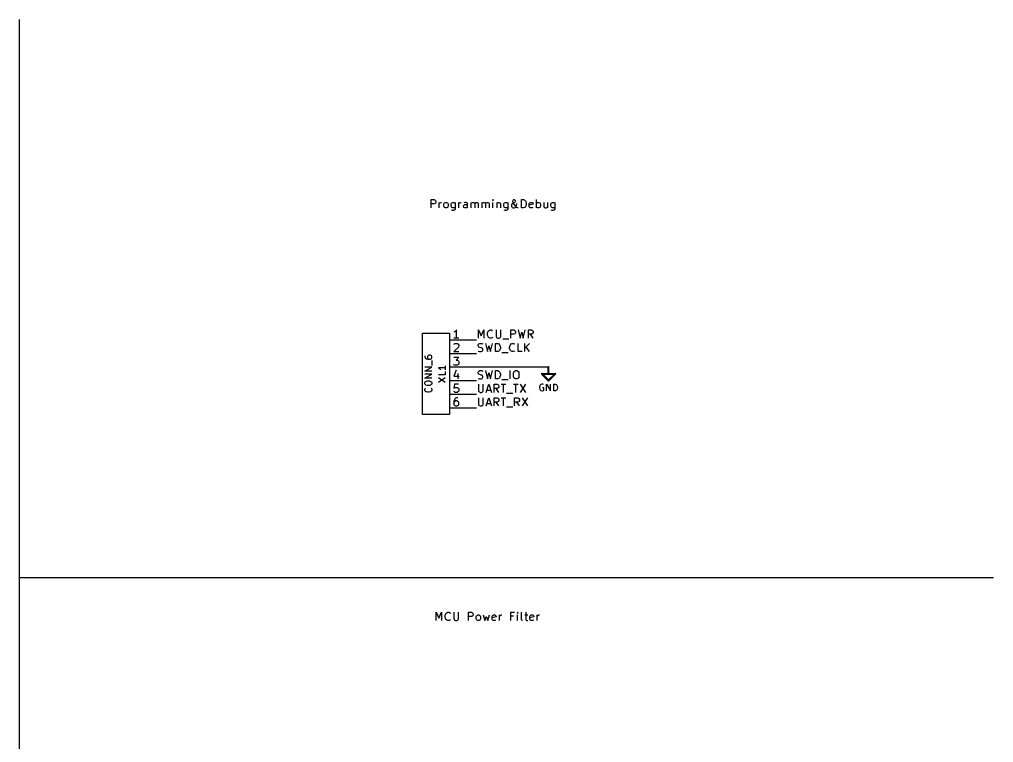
# Model space of a CAD drawing. Extents: x 12 to 829, y -582 to -12.
# Drawn here: x 646.7 to 829.1, y -147.2 to -11.9 of the extents above; entities that cross this region are included whole.
import ezdxf

# ---------------------------------------------------------------- set-up
doc = ezdxf.new("R2010")
doc.units = 0
doc.header["$MEASUREMENT"] = 0
doc.layers.add('BLACK', color=7, linetype='CONTINUOUS')

msp = doc.modelspace()

# ---------------------------------------------------------------- linework, layer by layer
at = {"layer": 'Black'}
for p, q in [((646.684, -226.06), (646.684, -11.938)), ((723.748, -47.1678), (723.748, -45.6438)), ((723.748, -45.6438), (724.332, -45.6438)), ((724.332, -46.4566), (723.748, -46.4566)), ((724.332, -45.6438), (724.484, -45.72)), ((724.484, -46.3804), (724.332, -46.4566)), ((724.484, -45.72), (724.56, -45.7962)), ((724.56, -46.3042), (724.484, -46.3804)), ((724.56, -45.7962), (724.637, -45.9486)), ((724.637, -46.1518), (724.56, -46.3042)), ((724.637, -45.9486), (724.637, -46.1518)), ((725.272, -47.1678), (725.272, -46.1518)), ((725.272, -46.4566), (725.348, -46.3042)), ((725.348, -46.3042), (725.424, -46.228)), ((725.424, -46.228), (725.576, -46.1518)), ((725.576, -46.1518), (725.703, -46.1518)), ((726.135, -46.4566), (726.211, -46.3042)), ((726.135, -46.8884), (726.135, -46.4566)), ((726.211, -47.0154), (726.135, -46.8884)), ((726.211, -46.3042), (726.288, -46.228)), ((726.288, -47.0916), (726.211, -47.0154)), ((726.288, -46.228), (726.44, -46.1518)), ((726.44, -47.1678), (726.288, -47.0916)), ((726.44, -46.1518), (726.643, -46.1518)), ((726.643, -47.1678), (726.44, -47.1678)), ((726.643, -46.1518), (726.796, -46.228)), ((726.796, -47.0916), (726.643, -47.1678)), ((726.796, -46.228), (726.872, -46.3042)), ((726.872, -47.0154), (726.796, -47.0916)), ((726.872, -46.3042), (726.948, -46.4566)), ((726.948, -46.8884), (726.872, -47.0154)), ((726.948, -46.4566), (726.948, -46.8884)), ((727.507, -46.4566), (727.583, -46.3042)), ((727.507, -46.8884), (727.507, -46.4566)), ((727.583, -47.0154), (727.507, -46.8884)), ((727.583, -46.3042), (727.659, -46.228)), ((727.659, -47.0916), (727.583, -47.0154)), ((727.659, -46.228), (727.812, -46.1518)), ((727.812, -47.1678), (727.659, -47.0916)), ((727.812, -46.1518), (728.091, -46.1518)), ((728.091, -47.1678), (727.812, -47.1678)), ((728.091, -46.1518), (728.243, -46.228)), ((728.243, -47.0916), (728.091, -47.1678)), ((728.243, -47.3964), (728.167, -47.5234)), ((728.243, -46.1518), (728.243, -47.3964)), ((728.955, -47.1678), (728.955, -46.1518)), ((728.955, -46.4566), (729.031, -46.3042)), ((729.031, -46.3042), (729.107, -46.228)), ((729.107, -46.228), (729.259, -46.1518)), ((729.259, -46.1518), (729.386, -46.1518)), ((729.818, -46.8122), (729.894, -46.6598)), ((729.818, -46.9646), (729.818, -46.8122)), ((729.894, -47.0916), (729.818, -46.9646)), ((730.047, -46.1518), (729.894, -46.228)), ((729.894, -46.6598), (730.047, -46.5836)), ((730.047, -47.1678), (729.894, -47.0916)), ((730.326, -46.1518), (730.047, -46.1518)), ((730.047, -46.5836), (730.402, -46.5836)), ((730.402, -47.1678), (730.047, -47.1678)), ((730.479, -46.228), (730.326, -46.1518)), ((730.402, -46.5836), (730.555, -46.5074)), ((730.555, -47.0916), (730.402, -47.1678)), ((730.555, -46.3804), (730.479, -46.228)), ((730.555, -47.1678), (730.555, -46.3804)), ((731.266, -47.1678), (731.266, -46.1518)), ((731.266, -46.3042), (731.342, -46.228)), ((731.342, -46.228), (731.495, -46.1518)), ((731.495, -46.1518), (731.698, -46.1518)), ((731.698, -46.1518), (731.85, -46.228)), ((731.85, -46.228), (731.926, -46.3804)), ((731.926, -46.3804), (732.003, -46.228)), ((731.926, -46.3804), (731.926, -47.1678)), ((732.003, -46.228), (732.155, -46.1518)), ((732.155, -46.1518), (732.358, -46.1518)), ((732.358, -46.1518), (732.511, -46.228)), ((732.511, -46.228), (732.587, -46.3804)), ((732.587, -46.3804), (732.587, -47.1678)), ((733.298, -47.1678), (733.298, -46.1518)), ((733.298, -46.3042), (733.374, -46.228)), ((733.374, -46.228), (733.527, -46.1518)), ((733.527, -46.1518), (733.73, -46.1518)), ((733.73, -46.1518), (733.882, -46.228)), ((733.882, -46.228), (733.958, -46.3804)), ((733.958, -46.3804), (734.035, -46.228)), ((733.958, -46.3804), (733.958, -47.1678)), ((734.035, -46.228), (734.187, -46.1518)), ((734.187, -46.1518), (734.39, -46.1518)), ((734.39, -46.1518), (734.543, -46.228)), ((734.543, -46.228), (734.619, -46.3804)), ((734.619, -46.3804), (734.619, -47.1678)), ((735.33, -45.6438), (735.254, -45.72)), ((735.254, -45.72), (735.33, -45.7962)), ((735.406, -45.72), (735.33, -45.6438)), ((735.33, -45.6438), (735.33, -45.7962)), ((735.33, -45.7962), (735.406, -45.72)), ((735.33, -47.1678), (735.33, -46.1518)), ((736.067, -46.1518), (736.067, -47.1678)), ((736.067, -46.3042), (736.143, -46.228)), ((736.143, -46.228), (736.295, -46.1518)), ((736.295, -46.1518), (736.498, -46.1518)), ((736.498, -46.1518), (736.651, -46.228)), ((736.651, -46.228), (736.727, -46.3804)), ((736.727, -46.3804), (736.727, -47.1678)), ((737.362, -46.4566), (737.438, -46.3042)), ((737.362, -46.8884), (737.362, -46.4566)), ((737.438, -47.0154), (737.362, -46.8884)), ((737.438, -46.3042), (737.514, -46.228)), ((737.514, -47.0916), (737.438, -47.0154)), ((737.514, -46.228), (737.667, -46.1518)), ((737.667, -47.1678), (737.514, -47.0916)), ((737.667, -46.1518), (737.946, -46.1518)), ((737.946, -47.1678), (737.667, -47.1678)), ((737.946, -46.1518), (738.099, -46.228)), ((738.099, -47.0916), (737.946, -47.1678)), ((738.099, -47.3964), (738.022, -47.5234)), ((738.099, -46.1518), (738.099, -47.3964)), ((738.886, -46.5074), (738.81, -46.6598)), ((738.81, -46.6598), (738.81, -46.8884)), ((738.81, -46.8884), (738.886, -47.0154)), ((738.962, -46.4566), (738.886, -46.5074)), ((738.886, -47.0154), (738.962, -47.0916)), ((739.394, -46.1518), (738.962, -46.4566)), ((738.962, -47.0916), (739.115, -47.1678)), ((739.038, -45.8724), (739.115, -45.72)), ((739.038, -45.9994), (739.038, -45.8724)), ((739.115, -46.228), (739.038, -45.9994)), ((739.115, -45.72), (739.242, -45.6438)), ((739.242, -46.4566), (739.115, -46.228)), ((739.115, -47.1678), (739.318, -47.1678)), ((739.242, -45.6438), (739.318, -45.6438)), ((739.623, -46.8884), (739.242, -46.4566)), ((739.318, -45.6438), (739.47, -45.72)), ((739.318, -47.1678), (739.47, -47.0916)), ((739.47, -46.0756), (739.394, -46.1518)), ((739.47, -45.72), (739.546, -45.8724)), ((739.546, -45.9486), (739.47, -46.0756)), ((739.47, -47.0916), (739.546, -47.0154)), ((739.546, -45.8724), (739.546, -45.9486)), ((739.546, -47.0154), (739.75, -46.736)), ((739.826, -47.0916), (739.623, -46.8884)), ((739.75, -46.736), (739.826, -46.5074)), ((739.826, -46.5074), (739.826, -46.3804)), ((739.978, -47.1678), (739.826, -47.0916)), ((740.054, -47.1678), (739.978, -47.1678)), ((740.689, -47.1678), (740.689, -45.6438)), ((740.689, -45.6438), (741.07, -45.6438)), ((741.07, -47.1678), (740.689, -47.1678)), ((741.07, -45.6438), (741.274, -45.72)), ((741.274, -47.0916), (741.07, -47.1678)), ((741.274, -45.72), (741.426, -45.8724)), ((741.426, -46.9646), (741.274, -47.0916)), ((741.426, -45.8724), (741.502, -45.9994)), ((741.502, -46.8122), (741.426, -46.9646)), ((741.502, -45.9994), (741.578, -46.3042)), ((741.578, -46.5074), (741.502, -46.8122)), ((741.578, -46.3042), (741.578, -46.5074)), ((742.137, -46.3804), (742.213, -46.228)), ((742.137, -46.9646), (742.137, -46.3804)), ((742.874, -46.5074), (742.137, -46.6598)), ((742.213, -47.0916), (742.137, -46.9646)), ((742.213, -46.228), (742.366, -46.1518)), ((742.366, -47.1678), (742.213, -47.0916)), ((742.366, -46.1518), (742.645, -46.1518)), ((742.645, -47.1678), (742.366, -47.1678)), ((742.645, -46.1518), (742.798, -46.228)), ((742.798, -47.0916), (742.645, -47.1678)), ((742.798, -46.228), (742.874, -46.3804)), ((742.874, -46.3804), (742.874, -46.5074)), ((743.509, -47.1678), (743.509, -45.6438)), ((743.509, -46.228), (743.661, -46.1518)), ((743.661, -47.1678), (743.509, -47.0916)), ((743.661, -46.1518), (743.941, -46.1518)), ((743.941, -47.1678), (743.661, -47.1678)), ((743.941, -46.1518), (744.093, -46.228)), ((744.093, -47.0916), (743.941, -47.1678)), ((744.093, -46.228), (744.169, -46.3042)), ((744.169, -47.0154), (744.093, -47.0916)), ((744.169, -46.3042), (744.245, -46.4566)), ((744.245, -46.8884), (744.169, -47.0154)), ((744.245, -46.4566), (744.245, -46.8884)), ((744.88, -46.1518), (744.88, -46.9646)), ((744.88, -46.9646), (744.957, -47.0916)), ((744.957, -47.0916), (745.109, -47.1678)), ((745.109, -47.1678), (745.312, -47.1678)), ((745.312, -47.1678), (745.465, -47.0916)), ((745.465, -47.0916), (745.541, -47.0154)), ((745.541, -46.1518), (745.541, -47.1678)), ((746.176, -46.4566), (746.252, -46.3042)), ((746.176, -46.8884), (746.176, -46.4566)), ((746.252, -47.0154), (746.176, -46.8884)), ((746.252, -46.3042), (746.328, -46.228)), ((746.328, -47.0916), (746.252, -47.0154)), ((746.328, -46.228), (746.481, -46.1518)), ((746.481, -47.1678), (746.328, -47.0916)), ((746.481, -46.1518), (746.76, -46.1518)), ((746.76, -47.1678), (746.481, -47.1678)), ((746.76, -46.1518), (746.912, -46.228)), ((746.912, -47.0916), (746.76, -47.1678)), ((746.912, -47.3964), (746.836, -47.5234)), ((746.912, -46.1518), (746.912, -47.3964)), ((727.735, -47.6758), (727.583, -47.5996)), ((727.964, -47.6758), (727.735, -47.6758)), ((728.091, -47.5996), (727.964, -47.6758)), ((728.167, -47.5234), (728.091, -47.5996)), ((737.591, -47.6758), (737.438, -47.5996)), ((737.819, -47.6758), (737.591, -47.6758)), ((737.946, -47.5996), (737.819, -47.6758)), ((738.022, -47.5234), (737.946, -47.5996)), ((746.404, -47.6758), (746.252, -47.5996)), ((746.633, -47.6758), (746.404, -47.6758)), ((746.76, -47.5996), (746.633, -47.6758)), ((746.836, -47.5234), (746.76, -47.5996)), ((722.122, -85.852), (722.122, -70.612)), ((722.122, -70.612), (727.202, -70.612)), ((727.202, -70.612), (727.202, -85.852)), ((728.193, -70.3834), (728.04, -70.4596)), ((728.345, -70.2564), (728.193, -70.3834)), ((728.497, -70.0278), (728.345, -70.2564)), ((728.497, -71.5518), (728.497, -70.0278)), ((732.638, -71.5518), (732.638, -70.0278)), ((732.638, -70.0278), (733.146, -71.12)), ((733.146, -71.12), (733.654, -70.0278)), ((733.654, -70.0278), (733.654, -71.5518)), ((734.314, -70.6882), (734.39, -70.3834)), ((734.314, -70.8914), (734.314, -70.6882)), ((734.39, -71.1962), (734.314, -70.8914)), ((734.39, -70.3834), (734.466, -70.2564)), ((734.466, -70.2564), (734.619, -70.104)), ((734.619, -70.104), (734.822, -70.0278)), ((734.822, -70.0278), (734.974, -70.0278)), ((734.974, -70.0278), (735.203, -70.104)), ((735.203, -70.104), (735.279, -70.1802)), ((735.914, -70.0278), (735.914, -71.2724)), ((736.803, -71.2724), (736.803, -70.0278)), ((738.683, -71.5518), (738.683, -70.0278)), ((738.683, -70.0278), (739.267, -70.0278)), ((739.267, -70.8406), (738.683, -70.8406)), ((739.267, -70.0278), (739.419, -70.104)), ((739.419, -70.7644), (739.267, -70.8406)), ((739.419, -70.104), (739.496, -70.1802)), ((739.496, -70.6882), (739.419, -70.7644)), ((739.496, -70.1802), (739.572, -70.3326)), ((739.572, -70.5358), (739.496, -70.6882)), ((739.572, -70.3326), (739.572, -70.5358)), ((740.08, -70.0278), (740.435, -71.5518)), ((740.435, -71.5518), (740.715, -70.4596)), ((740.715, -70.4596), (741.02, -71.5518)), ((741.02, -71.5518), (741.375, -70.0278)), ((741.959, -71.5518), (741.959, -70.0278)), ((741.959, -70.0278), (742.544, -70.0278)), ((742.544, -70.8406), (741.959, -70.8406)), ((742.848, -71.5518), (742.34, -70.8406)), ((742.544, -70.0278), (742.696, -70.104)), ((742.696, -70.7644), (742.544, -70.8406)), ((742.696, -70.104), (742.772, -70.1802)), ((742.772, -70.6882), (742.696, -70.7644)), ((742.772, -70.1802), (742.848, -70.3326)), ((742.848, -70.5358), (742.772, -70.6882)), ((742.848, -70.3326), (742.848, -70.5358)), ((727.202, -71.882), (729.742, -71.882)), ((728.929, -71.5518), (728.04, -71.5518)), ((728.04, -72.7202), (728.116, -72.644)), ((728.116, -72.644), (728.269, -72.5678)), ((728.269, -72.5678), (728.624, -72.5678)), ((728.624, -72.5678), (728.777, -72.644)), ((728.777, -72.644), (728.853, -72.7202)), ((728.853, -72.7202), (728.929, -72.8726)), ((728.929, -72.8726), (728.929, -72.9996)), ((729.742, -71.882), (732.282, -71.882)), ((732.561, -72.8726), (732.638, -72.7202)), ((732.561, -72.9996), (732.561, -72.8726)), ((732.638, -72.7202), (732.714, -72.644)), ((732.714, -72.644), (732.866, -72.5678)), ((732.866, -72.5678), (733.222, -72.5678)), ((733.222, -72.5678), (733.45, -72.644)), ((733.958, -72.5678), (734.314, -74.0918)), ((734.466, -71.3486), (734.39, -71.1962)), ((734.619, -71.4756), (734.466, -71.3486)), ((734.822, -71.5518), (734.619, -71.4756)), ((734.974, -71.5518), (734.822, -71.5518)), ((734.898, -74.0918), (735.254, -72.5678)), ((735.203, -71.4756), (734.974, -71.5518)), ((735.279, -71.3994), (735.203, -71.4756)), ((735.838, -74.0918), (735.838, -72.5678)), ((735.838, -72.5678), (736.219, -72.5678)), ((735.914, -71.2724), (735.99, -71.3994)), ((735.99, -71.3994), (736.067, -71.4756)), ((736.067, -71.4756), (736.219, -71.5518)), ((736.219, -71.5518), (736.498, -71.5518)), ((736.219, -72.5678), (736.422, -72.644)), ((736.422, -72.644), (736.575, -72.7964)), ((736.498, -71.5518), (736.651, -71.4756)), ((736.575, -72.7964), (736.651, -72.9234)), ((736.651, -71.4756), (736.727, -71.3994)), ((736.651, -72.9234), (736.727, -73.2282)), ((736.727, -71.3994), (736.803, -71.2724)), ((737.159, -71.7042), (738.327, -71.7042)), ((738.454, -73.2282), (738.53, -72.9234)), ((738.53, -72.9234), (738.607, -72.7964)), ((738.607, -72.7964), (738.759, -72.644)), ((738.759, -72.644), (738.962, -72.5678)), ((738.962, -72.5678), (739.115, -72.5678)), ((739.115, -72.5678), (739.343, -72.644)), ((739.343, -72.644), (739.419, -72.7202)), ((740.054, -74.0918), (740.054, -72.5678)), ((741.299, -74.0918), (741.299, -72.5678)), ((742.188, -72.5678), (741.299, -73.4314)), ((727.202, -74.422), (729.742, -74.422)), ((728.853, -73.2282), (727.989, -74.0918)), ((727.989, -74.0918), (728.929, -74.0918)), ((728.929, -72.9996), (728.853, -73.2282)), ((729.742, -74.422), (732.282, -74.422)), ((732.638, -73.152), (732.561, -72.9996)), ((732.561, -74.0156), (732.79, -74.0918)), ((732.714, -73.2282), (732.638, -73.152)), ((732.866, -73.3044), (732.714, -73.2282)), ((732.79, -74.0918), (733.146, -74.0918)), ((733.146, -73.3806), (732.866, -73.3044)), ((733.298, -73.4314), (733.146, -73.3806)), ((733.146, -74.0918), (733.298, -74.0156)), ((733.374, -73.5076), (733.298, -73.4314)), ((733.298, -74.0156), (733.374, -73.9394)), ((733.45, -73.66), (733.374, -73.5076)), ((733.374, -73.9394), (733.45, -73.8124)), ((733.45, -73.8124), (733.45, -73.66)), ((734.314, -74.0918), (734.593, -72.9996)), ((734.593, -72.9996), (734.898, -74.0918)), ((736.219, -74.0918), (735.838, -74.0918)), ((736.422, -74.0156), (736.219, -74.0918)), ((736.575, -73.8886), (736.422, -74.0156)), ((736.651, -73.7362), (736.575, -73.8886)), ((736.727, -73.4314), (736.651, -73.7362)), ((736.727, -73.2282), (736.727, -73.4314)), ((737.006, -74.2442), (738.175, -74.2442)), ((738.454, -73.4314), (738.454, -73.2282)), ((738.53, -73.7362), (738.454, -73.4314)), ((738.607, -73.8886), (738.53, -73.7362)), ((738.759, -74.0156), (738.607, -73.8886)), ((738.962, -74.0918), (738.759, -74.0156)), ((739.115, -74.0918), (738.962, -74.0918)), ((739.343, -74.0156), (739.115, -74.0918)), ((739.419, -73.9394), (739.343, -74.0156)), ((740.791, -74.0918), (740.054, -74.0918)), ((742.188, -74.0918), (741.528, -73.2282)), ((722.605, -74.9046), (722.605, -75.1332)), ((722.605, -75.1332), (722.655, -75.2602)), ((722.655, -75.2602), (722.706, -75.311)), ((722.706, -75.311), (722.909, -75.438)), ((722.909, -75.438), (723.138, -75.4888)), ((723.138, -74.9046), (723.087, -75.0062)), ((723.087, -75.0062), (723.087, -75.2602)), ((723.087, -75.2602), (723.138, -75.3872)), ((723.189, -74.8284), (723.138, -74.9046)), ((723.138, -75.3872), (723.189, -75.438)), ((723.138, -75.4888), (723.621, -75.4888)), ((723.316, -74.7776), (723.189, -74.8284)), ((723.189, -75.438), (723.316, -75.4888)), ((723.621, -74.7776), (723.316, -74.7776)), ((723.748, -74.8284), (723.621, -74.7776)), ((723.621, -75.4888), (723.748, -75.438)), ((723.798, -74.9046), (723.748, -74.8284)), ((723.748, -75.438), (723.798, -75.3872)), ((723.875, -75.0062), (723.798, -74.9046)), ((723.798, -75.3872), (723.875, -75.2602)), ((723.875, -75.2602), (723.875, -75.0062)), ((723.976, -76.708), (723.976, -75.7428)), ((727.989, -75.1078), (728.929, -75.1078)), ((728.04, -76.5556), (727.989, -76.4794)), ((728.193, -76.6318), (728.04, -76.5556)), ((728.929, -75.1078), (728.421, -75.692)), ((728.421, -75.692), (728.624, -75.692)), ((728.624, -75.692), (728.777, -75.7682)), ((728.777, -76.5556), (728.624, -76.6318)), ((728.777, -75.7682), (728.853, -75.8444)), ((728.853, -76.4794), (728.777, -76.5556)), ((728.853, -75.8444), (728.929, -75.9714)), ((728.929, -76.3524), (728.853, -76.4794)), ((728.929, -75.9714), (728.929, -76.3524)), ((722.605, -77.724), (723.875, -77.0128)), ((723.875, -77.0128), (722.605, -77.0128)), ((723.875, -77.724), (722.605, -77.724)), ((722.605, -79.0448), (723.875, -78.3336)), ((723.875, -78.3336), (722.605, -78.3336)), ((726.415, -77.1144), (725.145, -77.1144)), ((725.145, -77.1144), (725.322, -77.2414)), ((725.322, -77.2414), (725.449, -77.3684)), ((725.449, -77.3684), (725.5, -77.47)), ((726.415, -76.7588), (726.415, -77.47)), ((726.415, -77.8256), (726.415, -78.4352)), ((727.202, -76.962), (729.742, -76.962)), ((728.421, -77.5716), (728.04, -78.6638)), ((728.624, -76.6318), (728.193, -76.6318)), ((728.777, -78.1558), (728.777, -79.1718)), ((729.742, -76.962), (745.744, -76.962)), ((732.561, -77.9526), (732.638, -77.8002)), ((732.561, -78.0796), (732.561, -77.9526)), ((732.638, -78.232), (732.561, -78.0796)), ((732.638, -77.8002), (732.714, -77.724)), ((732.714, -78.3082), (732.638, -78.232)), ((732.714, -77.724), (732.866, -77.6478)), ((732.866, -78.3844), (732.714, -78.3082)), ((732.866, -77.6478), (733.222, -77.6478)), ((733.146, -78.4606), (732.866, -78.3844)), ((733.222, -77.6478), (733.45, -77.724)), ((733.958, -77.6478), (734.314, -79.1718)), ((734.314, -79.1718), (734.593, -78.0796)), ((734.593, -78.0796), (734.898, -79.1718)), ((734.898, -79.1718), (735.254, -77.6478)), ((735.838, -79.1718), (735.838, -77.6478)), ((735.838, -77.6478), (736.219, -77.6478)), ((736.219, -77.6478), (736.422, -77.724)), ((736.422, -77.724), (736.575, -77.8764)), ((736.575, -77.8764), (736.651, -78.0034)), ((736.651, -78.0034), (736.727, -78.3082)), ((736.727, -78.3082), (736.727, -78.5114)), ((738.53, -79.1718), (738.53, -77.6478)), ((739.191, -78.1558), (739.267, -77.8764)), ((739.191, -78.6638), (739.191, -78.1558)), ((739.267, -77.8764), (739.419, -77.724)), ((739.419, -77.724), (739.572, -77.6478)), ((739.572, -77.6478), (739.851, -77.6478)), ((739.851, -77.6478), (740.004, -77.724)), ((740.004, -77.724), (740.156, -77.8764)), ((740.156, -77.8764), (740.207, -78.1558)), ((740.207, -78.1558), (740.207, -78.6638)), ((745.693, -79.5528), (744.423, -78.2828)), ((744.474, -78.1558), (745.744, -78.1558)), ((744.474, -78.3082), (745.744, -78.3082)), ((745.795, -79.4512), (744.525, -78.1812)), ((745.668, -78.232), (745.668, -76.962)), ((746.963, -78.1812), (745.693, -79.4512)), ((745.744, -78.1558), (747.014, -78.1558)), ((745.744, -78.3082), (747.014, -78.3082)), ((747.065, -78.2828), (745.795, -79.5528)), ((745.82, -78.232), (745.82, -76.962)), ((723.875, -79.0448), (722.605, -79.0448)), ((722.605, -79.883), (722.655, -79.756)), ((722.605, -80.137), (722.605, -79.883)), ((722.655, -80.2386), (722.605, -80.137)), ((722.655, -79.756), (722.782, -79.6544)), ((722.782, -80.3656), (722.655, -80.2386)), ((722.782, -79.6544), (723.011, -79.5782)), ((723.011, -79.5782), (723.443, -79.5782)), ((723.443, -79.5782), (723.671, -79.6544)), ((723.671, -79.6544), (723.798, -79.756)), ((723.798, -80.2386), (723.671, -80.3656)), ((723.798, -79.756), (723.875, -79.883)), ((723.875, -80.137), (723.798, -80.2386)), ((723.875, -79.883), (723.875, -80.137)), ((726.415, -78.4352), (725.145, -78.4352)), ((725.145, -79.7814), (726.415, -78.9432)), ((725.145, -78.9432), (726.415, -79.7814)), ((727.202, -79.502), (729.742, -79.502)), ((728.04, -78.6638), (729.005, -78.6638)), ((728.116, -80.1878), (728.04, -80.9244)), ((728.853, -80.1878), (728.116, -80.1878)), ((729.742, -79.502), (732.282, -79.502)), ((732.561, -79.0956), (732.79, -79.1718)), ((732.638, -80.1878), (732.638, -81.4324)), ((732.79, -79.1718), (733.146, -79.1718)), ((733.298, -78.5114), (733.146, -78.4606)), ((733.146, -79.1718), (733.298, -79.0956)), ((733.374, -78.5876), (733.298, -78.5114)), ((733.298, -79.0956), (733.374, -79.0194)), ((733.45, -78.74), (733.374, -78.5876)), ((733.374, -79.0194), (733.45, -78.8924)), ((733.45, -78.8924), (733.45, -78.74)), ((733.527, -81.4324), (733.527, -80.1878)), ((734.035, -81.7118), (734.543, -80.1878)), ((734.543, -80.1878), (735.051, -81.7118)), ((735.533, -81.7118), (735.533, -80.1878)), ((735.533, -80.1878), (736.117, -80.1878)), ((736.219, -79.1718), (735.838, -79.1718)), ((736.117, -80.1878), (736.27, -80.264)), ((736.422, -79.0956), (736.219, -79.1718)), ((736.575, -78.9686), (736.422, -79.0956)), ((736.651, -78.8162), (736.575, -78.9686)), ((736.727, -78.5114), (736.651, -78.8162)), ((736.854, -80.1878), (737.718, -80.1878)), ((737.006, -79.3242), (738.175, -79.3242)), ((737.286, -81.7118), (737.286, -80.1878)), ((739.267, -78.9686), (739.191, -78.6638)), ((739.191, -80.1878), (740.054, -80.1878)), ((739.419, -79.0956), (739.267, -78.9686)), ((739.572, -79.1718), (739.419, -79.0956)), ((739.851, -79.1718), (739.572, -79.1718)), ((739.623, -81.7118), (739.623, -80.1878)), ((740.004, -79.0956), (739.851, -79.1718)), ((740.156, -78.9686), (740.004, -79.0956)), ((740.207, -78.6638), (740.156, -78.9686)), ((740.435, -80.1878), (741.451, -81.7118)), ((741.451, -80.1878), (740.435, -81.7118)), ((744.296, -80.2132), (744.169, -80.3402)), ((744.474, -80.1624), (744.296, -80.2132)), ((744.652, -80.1624), (744.474, -80.1624)), ((744.779, -80.2132), (744.652, -80.1624)), ((745.388, -81.4324), (745.388, -80.1624)), ((745.388, -80.1624), (746.1, -81.4324)), ((746.1, -81.4324), (746.1, -80.1624)), ((746.709, -81.4324), (746.709, -80.1624)), ((746.709, -80.1624), (747.014, -80.1624)), ((747.014, -80.1624), (747.192, -80.2132)), ((747.192, -80.2132), (747.319, -80.3402)), ((722.605, -81.153), (722.655, -80.9752)), ((722.605, -81.28), (722.605, -81.153)), ((722.655, -81.4578), (722.605, -81.28)), ((722.655, -80.9752), (722.706, -80.9244)), ((722.782, -81.5848), (722.655, -81.4578)), ((723.011, -80.4164), (722.782, -80.3656)), ((722.909, -81.6356), (722.782, -81.5848)), ((723.138, -81.6864), (722.909, -81.6356)), ((723.443, -80.4164), (723.011, -80.4164)), ((723.316, -81.6864), (723.138, -81.6864)), ((723.57, -81.6356), (723.316, -81.6864)), ((723.671, -80.3656), (723.443, -80.4164)), ((723.671, -81.5848), (723.57, -81.6356)), ((723.798, -81.4578), (723.671, -81.5848)), ((723.748, -80.9244), (723.798, -80.9752)), ((723.798, -80.9752), (723.875, -81.153)), ((723.875, -81.28), (723.798, -81.4578)), ((723.875, -81.153), (723.875, -81.28)), ((727.202, -82.042), (729.742, -82.042)), ((728.04, -80.9244), (728.116, -80.8482)), ((728.116, -81.6356), (728.04, -81.5594)), ((728.116, -80.8482), (728.269, -80.772)), ((728.269, -81.7118), (728.116, -81.6356)), ((728.269, -80.772), (728.624, -80.772)), ((728.624, -81.7118), (728.269, -81.7118)), ((728.624, -80.772), (728.777, -80.8482)), ((728.777, -81.6356), (728.624, -81.7118)), ((728.777, -80.8482), (728.853, -80.9244)), ((728.853, -81.5594), (728.777, -81.6356)), ((728.853, -80.9244), (728.929, -81.0514)), ((728.929, -81.4324), (728.853, -81.5594)), ((728.929, -81.0514), (728.929, -81.4324)), ((729.742, -82.042), (732.282, -82.042)), ((732.638, -81.4324), (732.714, -81.5594)), ((732.714, -81.5594), (732.79, -81.6356)), ((732.79, -81.6356), (732.942, -81.7118)), ((732.942, -81.7118), (733.222, -81.7118)), ((733.222, -81.7118), (733.374, -81.6356)), ((733.374, -81.6356), (733.45, -81.5594)), ((733.45, -81.5594), (733.527, -81.4324)), ((734.162, -81.28), (734.898, -81.28)), ((736.117, -81.0006), (735.533, -81.0006)), ((736.422, -81.7118), (735.914, -81.0006)), ((736.27, -80.9244), (736.117, -81.0006)), ((736.27, -80.264), (736.346, -80.3402)), ((736.346, -80.8482), (736.27, -80.9244)), ((736.346, -80.3402), (736.422, -80.4926)), ((736.422, -80.6958), (736.346, -80.8482)), ((736.422, -80.4926), (736.422, -80.6958)), ((737.87, -81.8642), (739.038, -81.8642)), ((744.118, -80.4672), (744.068, -80.6958)), ((744.068, -80.6958), (744.068, -80.8736)), ((744.068, -80.8736), (744.118, -81.1276)), ((744.169, -80.3402), (744.118, -80.4672)), ((744.118, -81.1276), (744.169, -81.2292)), ((744.169, -81.2292), (744.296, -81.3562)), ((744.296, -81.3562), (744.474, -81.4324)), ((744.474, -81.4324), (744.601, -81.4324)), ((744.83, -80.8736), (744.601, -80.8736)), ((744.601, -81.4324), (744.779, -81.3562)), ((744.779, -81.3562), (744.83, -81.3054)), ((744.83, -81.3054), (744.83, -80.8736)), ((747.014, -81.4324), (746.709, -81.4324)), ((747.192, -81.3562), (747.014, -81.4324)), ((747.319, -81.2292), (747.192, -81.3562)), ((747.319, -80.3402), (747.37, -80.4672)), ((747.37, -81.1276), (747.319, -81.2292)), ((747.37, -80.4672), (747.42, -80.6958)), ((747.42, -80.8736), (747.37, -81.1276)), ((747.42, -80.6958), (747.42, -80.8736)), ((728.116, -83.0834), (728.04, -83.3882)), ((728.04, -83.3882), (728.04, -83.9724)), ((728.116, -83.4644), (728.04, -83.5914)), ((728.269, -82.8802), (728.116, -83.0834)), ((728.193, -83.3882), (728.116, -83.4644)), ((728.345, -83.312), (728.193, -83.3882)), ((728.345, -82.804), (728.269, -82.8802)), ((728.497, -82.7278), (728.345, -82.804)), ((728.624, -83.312), (728.345, -83.312)), ((728.777, -82.7278), (728.497, -82.7278)), ((728.777, -83.3882), (728.624, -83.312)), ((728.853, -83.4644), (728.777, -83.3882)), ((728.929, -83.5914), (728.853, -83.4644)), ((728.929, -83.9724), (728.929, -83.5914)), ((732.638, -82.7278), (732.638, -83.9724)), ((733.527, -83.9724), (733.527, -82.7278)), ((734.035, -84.2518), (734.543, -82.7278)), ((734.162, -83.82), (734.898, -83.82)), ((734.543, -82.7278), (735.051, -84.2518)), ((735.533, -84.2518), (735.533, -82.7278)), ((735.533, -82.7278), (736.117, -82.7278)), ((736.117, -83.5406), (735.533, -83.5406)), ((736.422, -84.2518), (735.914, -83.5406)), ((736.117, -82.7278), (736.27, -82.804)), ((736.27, -83.4644), (736.117, -83.5406)), ((736.27, -82.804), (736.346, -82.8802)), ((736.346, -83.3882), (736.27, -83.4644)), ((736.346, -82.8802), (736.422, -83.0326)), ((736.422, -83.2358), (736.346, -83.3882)), ((736.422, -83.0326), (736.422, -83.2358)), ((736.854, -82.7278), (737.718, -82.7278)), ((737.286, -84.2518), (737.286, -82.7278)), ((739.394, -84.2518), (739.394, -82.7278)), ((739.394, -82.7278), (739.978, -82.7278)), ((739.978, -83.5406), (739.394, -83.5406)), ((740.283, -84.2518), (739.775, -83.5406)), ((739.978, -82.7278), (740.131, -82.804)), ((740.131, -83.4644), (739.978, -83.5406)), ((740.131, -82.804), (740.207, -82.8802)), ((740.207, -83.3882), (740.131, -83.4644)), ((740.207, -82.8802), (740.283, -83.0326)), ((740.283, -83.2358), (740.207, -83.3882)), ((740.283, -83.0326), (740.283, -83.2358)), ((740.791, -82.7278), (741.807, -84.2518)), ((741.807, -82.7278), (740.791, -84.2518)), ((727.202, -84.582), (729.742, -84.582)), ((728.04, -83.9724), (728.116, -84.0994)), ((728.116, -84.0994), (728.193, -84.1756)), ((728.193, -84.1756), (728.345, -84.2518)), ((728.345, -84.2518), (728.624, -84.2518)), ((728.624, -84.2518), (728.777, -84.1756)), ((728.777, -84.1756), (728.853, -84.0994)), ((728.853, -84.0994), (728.929, -83.9724)), ((729.742, -84.582), (732.282, -84.582)), ((732.638, -83.9724), (732.714, -84.0994)), ((732.714, -84.0994), (732.79, -84.1756)), ((732.79, -84.1756), (732.942, -84.2518)), ((732.942, -84.2518), (733.222, -84.2518)), ((733.222, -84.2518), (733.374, -84.1756)), ((733.374, -84.1756), (733.45, -84.0994)), ((733.45, -84.0994), (733.527, -83.9724)), ((737.87, -84.4042), (739.038, -84.4042)), ((727.202, -85.852), (722.122, -85.852)), ((646.684, -116.332), (829.056, -116.332)), ((724.713, -124.384), (724.713, -122.86)), ((724.713, -122.86), (725.221, -123.952)), ((725.221, -123.952), (725.729, -122.86)), ((725.729, -122.86), (725.729, -124.384)), ((726.389, -123.52), (726.465, -123.215)), ((726.389, -123.723), (726.389, -123.52)), ((726.465, -124.028), (726.389, -123.723)), ((726.465, -123.215), (726.542, -123.088)), ((726.542, -123.088), (726.694, -122.936)), ((726.694, -122.936), (726.897, -122.86)), ((726.897, -122.86), (727.05, -122.86)), ((727.05, -122.86), (727.278, -122.936)), ((727.278, -122.936), (727.354, -123.012)), ((727.989, -122.86), (727.989, -124.104)), ((728.878, -124.104), (728.878, -122.86)), ((730.758, -124.384), (730.758, -122.86)), ((730.758, -122.86), (731.342, -122.86)), ((731.342, -123.673), (730.758, -123.673)), ((731.342, -122.86), (731.495, -122.936)), ((731.495, -123.596), (731.342, -123.673)), ((731.495, -122.936), (731.571, -123.012)), ((731.571, -123.52), (731.495, -123.596)), ((731.571, -123.012), (731.647, -123.165)), ((731.647, -123.368), (731.571, -123.52)), ((731.647, -123.165), (731.647, -123.368)), ((732.206, -123.673), (732.282, -123.52)), ((732.206, -124.104), (732.206, -123.673)), ((732.282, -123.52), (732.358, -123.444)), ((732.358, -123.444), (732.511, -123.368)), ((732.511, -123.368), (732.714, -123.368)), ((732.714, -123.368), (732.866, -123.444)), ((732.866, -123.444), (732.942, -123.52)), ((732.942, -123.52), (733.019, -123.673)), ((733.019, -123.673), (733.019, -124.104)), ((733.527, -123.368), (733.806, -124.384)), ((733.806, -124.384), (734.085, -123.673)), ((734.085, -123.673), (734.39, -124.384)), ((734.39, -124.384), (734.67, -123.368)), ((735.178, -123.596), (735.254, -123.444)), ((735.178, -124.181), (735.178, -123.596)), ((735.914, -123.723), (735.178, -123.876)), ((735.254, -123.444), (735.406, -123.368)), ((735.406, -123.368), (735.686, -123.368)), ((735.686, -123.368), (735.838, -123.444)), ((735.838, -123.444), (735.914, -123.596)), ((735.914, -123.596), (735.914, -123.723)), ((736.549, -124.384), (736.549, -123.368)), ((736.549, -123.673), (736.625, -123.52)), ((736.625, -123.52), (736.702, -123.444)), ((736.702, -123.444), (736.854, -123.368)), ((736.854, -123.368), (736.981, -123.368)), ((738.657, -124.384), (738.657, -122.86)), ((738.657, -122.86), (739.394, -122.86)), ((739.165, -123.596), (738.657, -123.596)), ((739.953, -122.86), (739.877, -122.936)), ((739.877, -122.936), (739.953, -123.012)), ((740.029, -122.936), (739.953, -122.86)), ((739.953, -122.86), (739.953, -123.012)), ((739.953, -123.012), (740.029, -122.936)), ((739.953, -124.384), (739.953, -123.368)), ((740.689, -124.181), (740.689, -122.86)), ((741.274, -123.368), (741.858, -123.368)), ((741.477, -122.86), (741.477, -124.181)), ((742.264, -123.596), (742.34, -123.444)), ((742.264, -124.181), (742.264, -123.596)), ((743.001, -123.723), (742.264, -123.876)), ((742.34, -123.444), (742.493, -123.368)), ((742.493, -123.368), (742.772, -123.368)), ((742.772, -123.368), (742.925, -123.444)), ((742.925, -123.444), (743.001, -123.596)), ((743.001, -123.596), (743.001, -123.723)), ((743.636, -124.384), (743.636, -123.368)), ((743.636, -123.673), (743.712, -123.52)), ((743.712, -123.52), (743.788, -123.444)), ((743.788, -123.444), (743.941, -123.368)), ((743.941, -123.368), (744.068, -123.368)), ((726.542, -124.181), (726.465, -124.028)), ((726.694, -124.308), (726.542, -124.181)), ((726.897, -124.384), (726.694, -124.308)), ((727.05, -124.384), (726.897, -124.384)), ((727.278, -124.308), (727.05, -124.384)), ((727.354, -124.231), (727.278, -124.308)), ((727.989, -124.104), (728.066, -124.231)), ((728.066, -124.231), (728.142, -124.308)), ((728.142, -124.308), (728.294, -124.384)), ((728.294, -124.384), (728.574, -124.384)), ((728.574, -124.384), (728.726, -124.308)), ((728.726, -124.308), (728.802, -124.231)), ((728.802, -124.231), (728.878, -124.104)), ((732.282, -124.231), (732.206, -124.104)), ((732.358, -124.308), (732.282, -124.231)), ((732.511, -124.384), (732.358, -124.308)), ((732.714, -124.384), (732.511, -124.384)), ((732.866, -124.308), (732.714, -124.384)), ((732.942, -124.231), (732.866, -124.308)), ((733.019, -124.104), (732.942, -124.231)), ((735.254, -124.308), (735.178, -124.181)), ((735.406, -124.384), (735.254, -124.308)), ((735.686, -124.384), (735.406, -124.384)), ((735.838, -124.308), (735.686, -124.384)), ((740.766, -124.308), (740.689, -124.181)), ((740.918, -124.384), (740.766, -124.308)), ((741.477, -124.181), (741.553, -124.308)), ((741.553, -124.308), (741.705, -124.384)), ((741.705, -124.384), (741.858, -124.384)), ((742.34, -124.308), (742.264, -124.181)), ((742.493, -124.384), (742.34, -124.308)), ((742.772, -124.384), (742.493, -124.384)), ((742.925, -124.308), (742.772, -124.384))]:
    msp.add_line(p, q, dxfattribs=at)
for centre, start, end in [((744.474, -78.232), 405, 585), ((744.474, -78.232), 90, 270), ((745.744, -76.962), 360, 540), ((745.744, -78.232), 90, 270), ((745.744, -78.232), 180, 360), ((745.744, -78.232), 270, 450), ((747.014, -78.232), 315, 495), ((747.014, -78.232), 270, 450), ((745.744, -79.502), 495, 675), ((745.744, -79.502), 225, 405)]:
    msp.add_arc(centre, 0.0762, start, end, dxfattribs=at)

doc.saveas('drawing.dxf')
